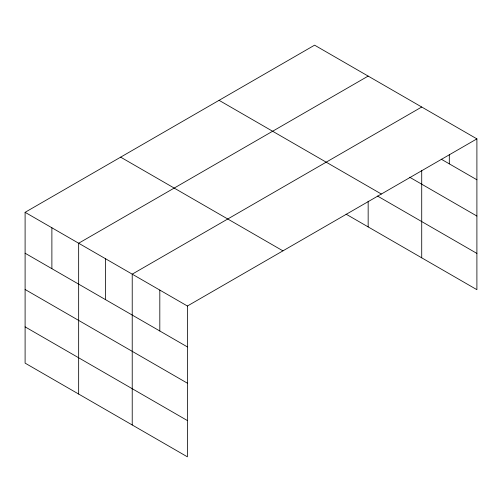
<?xml version="1.0" encoding="UTF-8"?>
<svg xmlns="http://www.w3.org/2000/svg" width="502" height="502" viewBox="0 0 502 502"><rect width="100%" height="100%" fill="white"/><g stroke="black" fill="none" stroke-linecap="round" stroke-linejoin="round"><path stroke-width="0.75" d="M476.9 138.872L187.403 306.013L187.403 456.833L25.1 363.128L25.1 212.315L314.597 45.167L476.9 138.872L476.9 289.685L346.066 214.153M368.161 76.091L78.657 243.232L78.657 394.051M421.718 107.014L132.221 274.155L132.221 424.968M441.233 159.19L476.9 179.779M409.67 177.237L476.9 216.048M219.067 100.325L381.363 194.029M377.529 196.05L476.9 253.422M120.637 157.157L282.933 250.856M25.1 212.315L187.403 306.013M25.1 253.221L187.403 346.92M25.1 289.491L187.403 383.189M25.1 326.858L187.403 420.563M449.309 154.591L449.309 163.853M421.718 170.592L421.718 257.827M368.161 201.214L368.161 226.91M159.812 290.087L159.812 330.994M105.439 258.693L105.439 299.6M51.882 227.77L51.882 268.683"/></g></svg>
